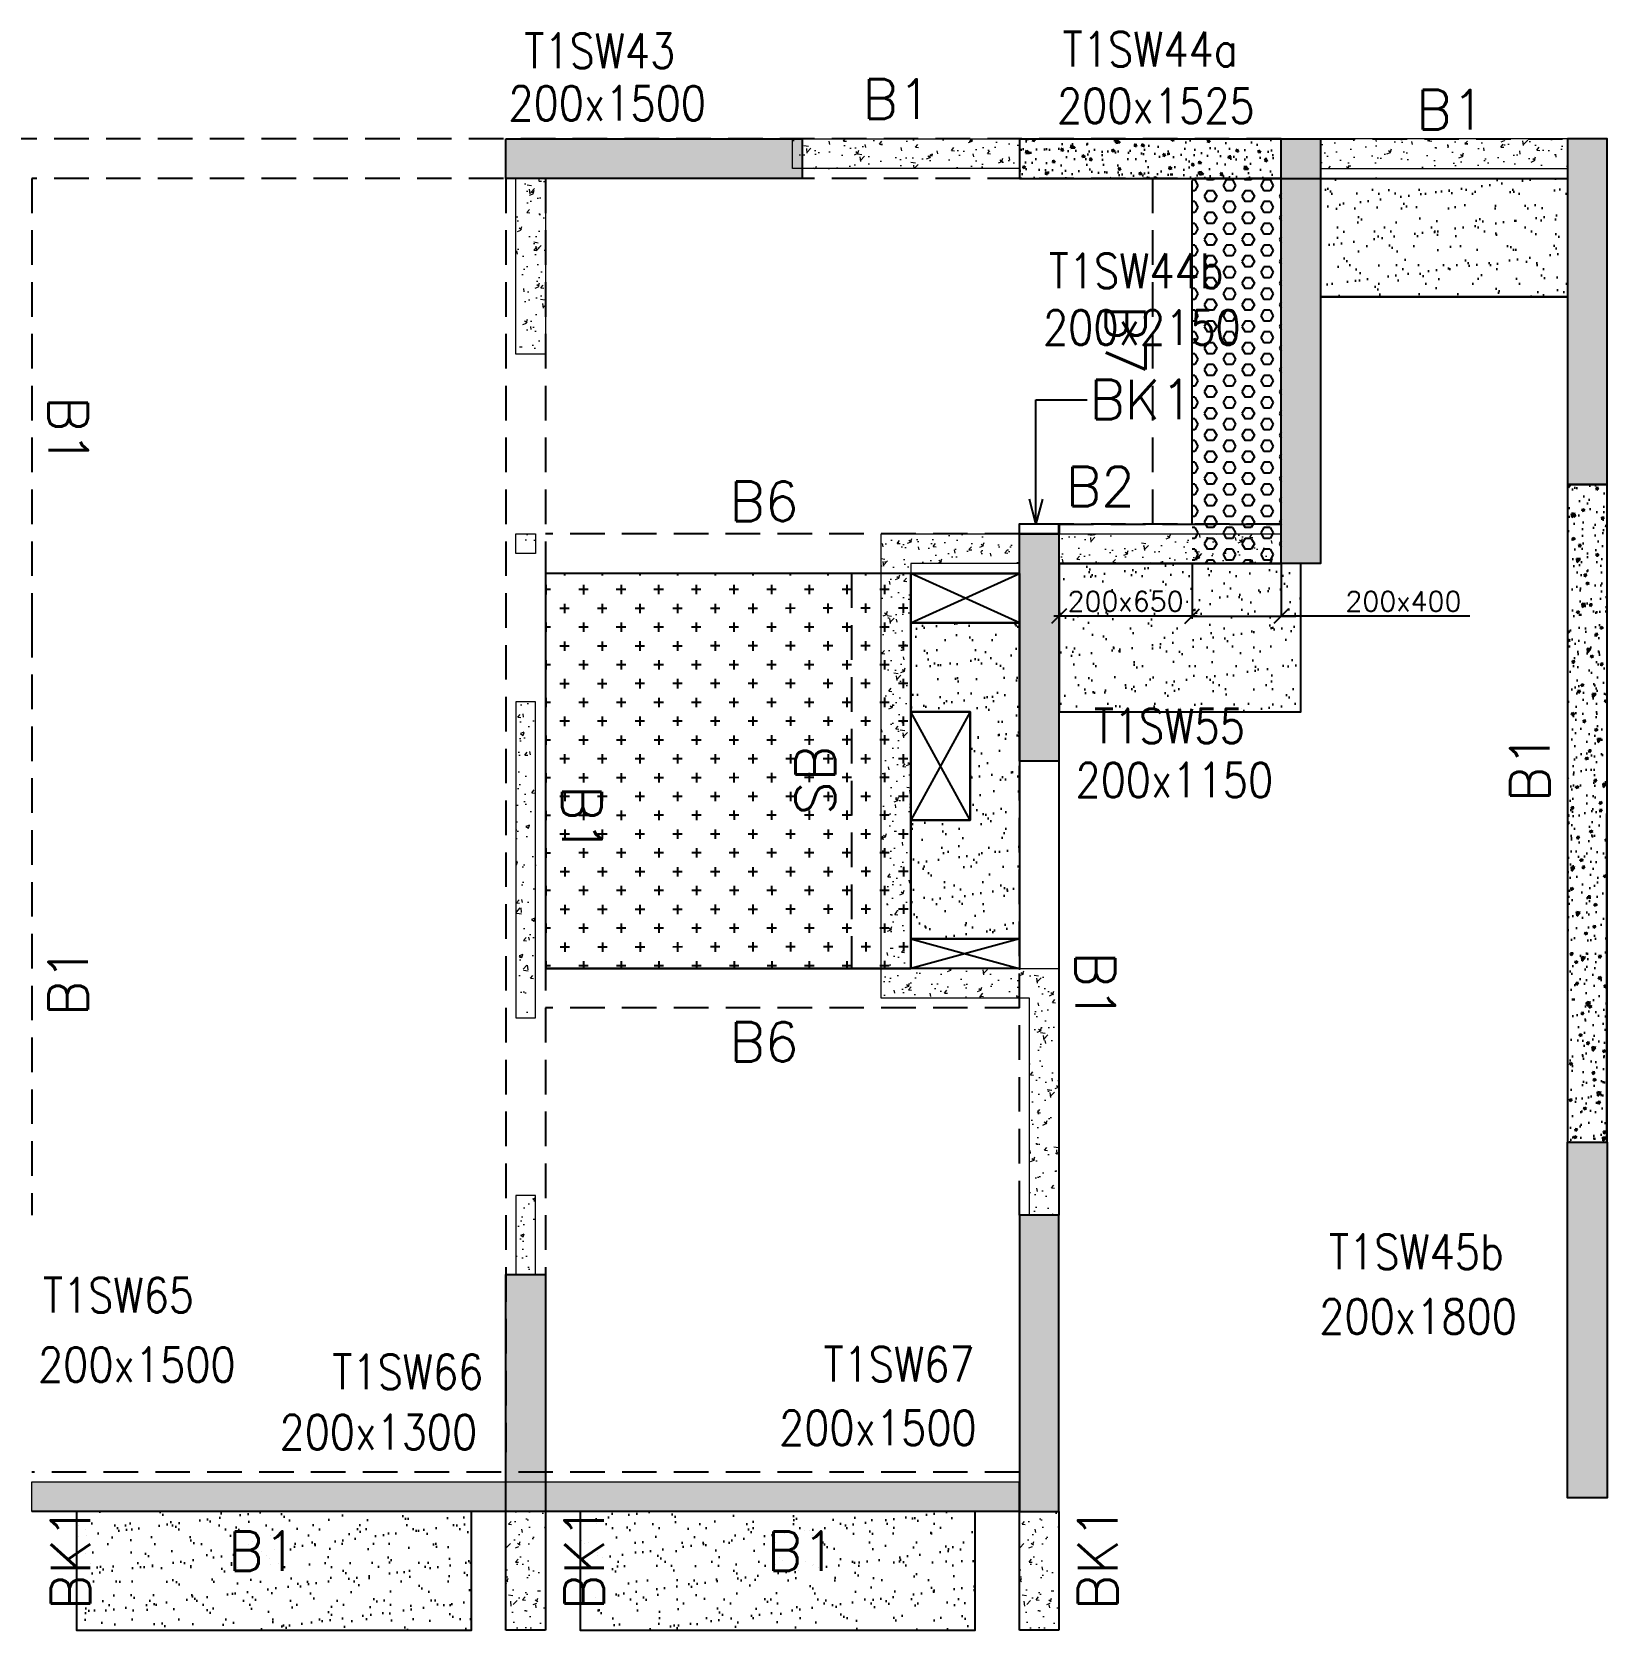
# Model space of a CAD drawing. Header units: millimetres. Extents: x 1078357 to 2594950, y -4969473 to -4636555.
# Drawn here: x 1474899 to 1482874, y -4670558 to -4662466 of the extents above; entities that cross this region are included whole.
import ezdxf

# ---------------------------------------------------------------- set-up
doc = ezdxf.new("R2010")
doc.units = ezdxf.units.MM
doc.header["$PDMODE"] = 35
for name, pattern in [('CONTINOUS', [0]), ('HIDDEN', [0.375, 0.25, -0.125]), ('New Retail block$0$CONTINOUS', [0])]:
    doc.linetypes.add(name, pattern=pattern)
doc.layers.get('0').update_dxf_attribs({"lineweight": 0})
doc.layers.get('Defpoints').update_dxf_attribs({"lineweight": 0})
for name, color, linetype, lineweight in [('A-_ANOTDIMA_D-', 6, 'Continuous', 13), ('COL. NO.', 30, 'Continuous', 25), ('COL. SIZE', 7, 'Continuous', 25), ('DIM', 9, 'Continuous', 25), ('HATCH', 8, 'Continuous', 30), ('RCC UPSTAND', 43, 'Continuous', 30), ('S-NON STR RCC WALL', 8, 'Continuous', 0)]:
    doc.layers.add(name, color=color, linetype=linetype, lineweight=lineweight)
for name, color, linetype in [('B-200x325', 201, 'HIDDEN'), ('B-200x375', 41, 'HIDDEN'), ('B-200x400', 44, 'HIDDEN'), ('B-200x650', 241, 'HIDDEN'), ('B-300xSLAB THK.', 151, 'Continuous'), ('BK1-200x650', 241, 'HIDDEN'), ('DC BEAM NO.', 7, 'Continuous'), ('DROP SLAB', 8, 'Continuous'), ('NON STR. RCC WALL', 6, 'Continuous'), ('S-COLUMN_SHEAR WALL', 1, 'Continuous'), ('S-PROJECTION', 54, 'New Retail block$0$CONTINOUS'), ('SLAB FOLD', 8, 'Continuous')]:
    doc.layers.add(name, color=color, linetype=linetype)
doc.styles.add('Roman', font='romans')
doc.styles.add('ROMANS', font='romans.shx', dxfattribs={"width": 0.85})
doc.dimstyles.new('HARESH', dxfattribs={"dimtxt": 150, "dimasz": 75, "dimexe": 0, "dimexo": 0, "dimgap": 25, "dimtad": 1, "dimdec": 0, "dimdsep": 46, "dimtxsty": 'Roman', "dimblk": 'OBLIQUE', "dimcen": 225, "dimdle": 25, "dimclrd": 2, "dimclre": 2, "dimclrt": 7, "dimadec": 8, "dimazin": 1, "dimtfac": 1, "dimtdec": 0, "dimtmove": 0, "dimatfit": 0, "dimfxl": 1, "dimlwd": -1, "dimlwe": -1, "dimarcsym": 0})
pattern_1 = [(50, (-4869896.11, 23389624.3), (182.184669, -15.9390855), [19.05, -209.55]), (355, (-4869896.11, 23389624.3), (-35.2434214, 191.0568452), [15.24, -167.6405842]), (100.4514447, (-4869880.93, 23389622.96), (146.9412471, 175.1177519), [16.1900088, -178.0902446]), (46.1842, (-4869896.11, 23389675.1), (271.0790409, -42.042328), [28.575, -314.325]), (96.6355576, (-4869873.52, 23389671.6), (237.404134, 247.4261246), [24.2850231, -267.1356082]), (351.1841512, (-4869896.1, 23389675.1), (237.404134, 247.4261246), [22.859967, -251.459732]), (21, (-4869870.71, 23389662.4), (151.6143913, -102.2651982), [19.05, -209.55]), (326, (-4869870.71, 23389662.4), (61.8020283, 184.1879661), [15.24, -167.64]), (71.451445, (-4869858.08, 23389653.87), (213.4164193, 81.9227689), [16.1900088, -178.0899376]), (37.5, (-4869896.11, 23389624.29), (3.08860325, 84.55503887), [0, -165.608, 0, -170.18, 0, -168.275]), (7.5, (-4869896.11, 23389624.29), (66.8196625, 100.18057482), [0, -97.028, 0, -161.798, 0, -64.135]), (327.5, (-4869952.754, 23389624.29), (135.59059517, -5.728744), [0, -63.5, 0, -198.12, 0, -262.89]), (317.5, (-4869978.15, 23389624.29), (148.1291814, 25.42649103), [0, -82.55, 0, -131.572, 0, -186.69])]

# ---------------------------------------------------------------- blocks, each defined once
blk = doc.blocks.new('_Oblique')
at = {"color": 0, "linetype": 'ByBlock', "lineweight": -2}
blk.add_line((-0.5, -0.5), (0.5, 0.5), dxfattribs=at)
blk = doc.blocks.new('*D1346')
at = {"layer": 'Defpoints', "color": 0, "ltscale": 700, "transparency": 16777216}
for p in [(1480774.2, -4665157.9, 0), (1481224.2, -4665157.9, 0), (1481224.2, -4665423.9)]:
    blk.add_point(p, dxfattribs=at)
at = {"layer": 'DIM', "color": 2, "ltscale": 700, "transparency": 16777216}
for p, q in [((1480774.2, -4665157.9), (1480774.2, -4665423.9)), ((1481224.2, -4665157.9), (1481224.2, -4665423.9)), ((1480774.2, -4665423.9), (1480699.2, -4665423.9)), ((1480774.2, -4665423.9), (1481224.2, -4665423.9)), ((1480774.2, -4665423.9), (1481224.2, -4665423.9)), ((1481224.2, -4665423.9), (1481299.2, -4665423.9)), ((1482180.4, -4665423.9), (1481224.2, -4665423.9))]:
    blk.add_line(p, q, dxfattribs=at)
at = {"layer": 'DIM', "color": 2, "ltscale": 700, "transparency": 16777216, "xscale": 75, "yscale": 75, "zscale": 75}
blk.add_blockref('_Oblique', (1480774.2, -4665423.9), dxfattribs=at)
at = {"layer": 'DIM', "color": 2, "ltscale": 700, "transparency": 16777216, "xscale": 75, "yscale": 75, "zscale": 75, "rotation": 180}
blk.add_blockref('_Oblique', (1481224.2, -4665423.9), dxfattribs=at)
at = {"layer": 'DIM', "color": 7, "ltscale": 700, "transparency": 16777216, "insert": (1481843.5, -4665348.9), "char_height": 150, "attachment_point": 5, "style": 'Roman'}
blk.add_mtext('{\\H0.666667x;200x400}', dxfattribs=at)
blk = doc.blocks.new('*D1347')
at = {"layer": 'Defpoints', "color": 0, "ltscale": 700, "transparency": 16777216}
for p in [(1480099.2, -4665157.9, 0), (1480774.2, -4665157.9), (1480099.2, -4665423.9)]:
    blk.add_point(p, dxfattribs=at)
at = {"layer": 'DIM', "color": 2, "ltscale": 700, "transparency": 16777216}
for p, q in [((1480099.2, -4665157.9), (1480099.2, -4665423.9)), ((1480774.2, -4665157.9), (1480774.2, -4665423.9)), ((1480799.2, -4665423.9), (1480074.2, -4665423.9))]:
    blk.add_line(p, q, dxfattribs=at)
at = {"layer": 'DIM', "color": 2, "ltscale": 700, "transparency": 16777216, "xscale": 75, "yscale": 75, "zscale": 75, "rotation": 180}
blk.add_blockref('_Oblique', (1480099.2, -4665423.9), dxfattribs=at)
at = {"layer": 'DIM', "color": 2, "ltscale": 700, "transparency": 16777216, "xscale": 75, "yscale": 75, "zscale": 75}
blk.add_blockref('_Oblique', (1480774.2, -4665423.9), dxfattribs=at)
at = {"layer": 'DIM', "color": 7, "ltscale": 700, "transparency": 16777216, "insert": (1480436.7, -4665348.9), "char_height": 150, "attachment_point": 5, "style": 'Roman'}
blk.add_mtext('{\\H0.666667x;200x650}', dxfattribs=at)
blk = doc.blocks.new('G$CD63B60BD')
at = {"layer": 'COL. NO.', "linetype": 'Continuous', "style": 'ROMANS', "width": 0.85}
for s, p in [('T1SW43', (7892.7, 7309.1, -320.4)), ('T1SW44a', (10618.9, 7316.7, 0)), ('T1SW44b', (10548.3, 6194.4, 0)), ('T1SW55', (10776.3, 3890, -320.4)), ('T1SW45b', (11967, 1227.9, 0)), ('T1SW65', (5455.6, 1007.6, -320.4)), ('T1SW67', (9407.6, 658.7, -320.4)), ('T1SW66', (6920.6, 619.5, -320.4))]:
    blk.add_text(s, height=175, dxfattribs=at).set_placement(p)
at = {"layer": 'COL. SIZE', "linetype": 'Continuous', "style": 'ROMANS', "width": 0.85}
for s, p in [('200x1500', (7812.3, 7043, -320.4)), ('200x1525', (10589.9, 7029.6, -2.7)), ('200x2150', (10519.3, 5907.3, -2.7)), ('200x1150', (10683.5, 3616.4, -320.4)), ('200x1800', (11917.9, 900.6, 0)), ('200x1500', (5430.6, 656.4, -320.4)), ('200x1300', (6653.5, 314.9, -320.4)), ('200x1500', (9182.7, 336.9, -320.4))]:
    blk.add_text(s, height=175, dxfattribs=at).set_placement(p)

msp = doc.modelspace()

# ---------------------------------------------------------------- hatches: boundary and pattern name
at = {"layer": 'DROP SLAB'}
h = msp.add_hatch(dxfattribs=at)
h.set_pattern_fill('CROSS', color=8, scale=15, angle=0.03079)
h.set_pattern_definition([(180.03079016, (-11669939.8, 51539821.24), (-95.19879988, -95.30117261), [47.625, -142.875]), (270.03079016, (-11669963.63, 51539845.04), (95.30117261, -95.19879988), [47.625, -142.875])])
h.paths.add_polyline_path([(1479349.4, -4665207.8), (1477499.3, -4665207.8), (1477499.3, -4667207.6), (1479349.4, -4667207.6)])
at = {"layer": 'HATCH'}
h = msp.add_hatch(dxfattribs=at)
h.set_pattern_fill('AR-SAND', color=8, scale=3, angle=179.97015)
h.set_pattern_definition([(37.4701541, (-2455608.65, 14019481.48), (-4.72361136, 146.8264517), [0, -115.824, 0, -129.54, 0, -123.825]), (7.4701541, (-2455608.65, 14019481.48), (134.9689868, 214.9772528), [0, -62.484, 0, -104.394, 0, -40.005]), (327.4701541, (-2455702.38, 14019481.53), (237.2979035, 0.3075449), [0, -38.1, 0, -137.16, 0, -179.07]), (317.4701541, (-2455702.38, 14019481.53), (229.1017424, 66.759465), [0, -19.05, 0, -89.916, 0, -102.87])])
h.paths.add_polyline_path([(1482674.6, -4663207.8), (1481424.6, -4663207.8), (1481424.6, -4663807.9), (1482674.6, -4663807.9)])
h = msp.add_hatch(dxfattribs=at)
h.set_pattern_fill('AR-SAND', color=8, scale=3, angle=179.97015)
h.set_pattern_definition([(37.4701541, (-2467958.58, 14017531.55), (-4.72361136, 146.8264517), [0, -115.824, 0, -129.54, 0, -123.825]), (7.4701541, (-2467958.58, 14017531.55), (134.9689868, 214.9772528), [0, -62.484, 0, -104.394, 0, -40.005]), (327.4701541, (-2468052.3, 14017531.6), (237.2979035, 0.3075449), [0, -38.1, 0, -137.16, 0, -179.07]), (317.4701541, (-2468052.3, 14017531.6), (229.1017424, 66.759465), [0, -19.05, 0, -89.916, 0, -102.87])])
h.paths.add_polyline_path([(1481324.4, -4665157.9), (1480099.7, -4665157.9), (1480099.7, -4665907.8), (1481324.4, -4665907.8)])
h = msp.add_hatch(dxfattribs=at)
h.set_pattern_fill('AR-SAND', color=8, scale=3, angle=359.97015)
h.set_pattern_definition([(37.47015413, (-3542483.83, 18701550.77), (-4.72361136, 146.8264517), [0, -115.824, 0, -129.54, 0, -123.825]), (7.4701541, (-3542483.83, 18701550.77), (134.9689868, 214.9772528), [0, -62.484, 0, -104.394, 0, -40.005]), (327.4701541, (-3542577.55, 18701550.82), (237.2979035, 0.3075449), [0, -38.1, 0, -137.16, 0, -179.07]), (317.4701541, (-3542577.55, 18701550.82), (229.1017424, 66.759465), [0, -19.05, 0, -89.916, 0, -102.87])])
h.paths.add_polyline_path([(1479899.3, -4667057.9), (1479349.3, -4667057.9), (1479349.3, -4666457.8), (1479649.3, -4666457.8), (1479649.3, -4665907.9), (1479349.3, -4665907.9), (1479349.3, -4665457.9), (1479899.3, -4665457.9)])
h = msp.add_hatch(dxfattribs=at)
h.set_pattern_fill('AR-SAND', color=8, scale=3, angle=179.97015)
h.set_pattern_definition([(37.47015413, (-3550808.38, 18701550.75), (-4.72361136, 146.8264517), [0, -115.824, 0, -129.54, 0, -123.825]), (7.4701541, (-3550808.38, 18701550.75), (134.9689868, 214.9772528), [0, -62.484, 0, -104.394, 0, -40.005]), (327.4701541, (-3550902.11, 18701550.8), (237.2979035, 0.3075449), [0, -38.1, 0, -137.16, 0, -179.07]), (317.4701541, (-3550902.1, 18701550.8), (229.1017424, 66.759465), [0, -19.05, 0, -89.916, 0, -102.87])])
h.paths.add_polyline_path([(1477124.6, -4669957.9), (1475124.6, -4669957.9), (1475124.6, -4670557.9), (1477124.6, -4670557.9)])
h = msp.add_hatch(dxfattribs=at)
h.set_pattern_fill('AR-SAND', color=8, scale=3, angle=179.97015)
h.set_pattern_definition([(37.47015413, (-3553358.38, 18701550.75), (-4.72361136, 146.8264517), [0, -115.824, 0, -129.54, 0, -123.825]), (7.4701541, (-3553358.38, 18701550.75), (134.9689868, 214.9772528), [0, -62.484, 0, -104.394, 0, -40.005]), (327.4701541, (-3553452.11, 18701550.8), (237.2979035, 0.3075449), [0, -38.1, 0, -137.16, 0, -179.07]), (317.4701541, (-3553452.1, 18701550.8), (229.1017424, 66.759465), [0, -19.05, 0, -89.916, 0, -102.87])])
h.paths.add_polyline_path([(1479674.6, -4669957.9), (1477674.6, -4669957.9), (1477674.6, -4670557.9), (1479674.6, -4670557.9)])
at = {"layer": 'RCC UPSTAND'}
h = msp.add_hatch(dxfattribs=at)
h.set_pattern_fill('AR-CONC', color=8, scale=20, angle=270)
h.set_pattern_definition([(320, (4691820.24, -2126365.23), (-12.550427, -143.4520365), [15, -165]), (265, (4691820.24, -2126365.23), (150.438427, 27.7502667), [12, -132]), (10.4514445, (4691819.2, -2126377.19), (137.887998, -115.7017693), [12.7480384, -140.2284224]), (316.1842, (4691860.24, -2126365.23), (-33.103856, -213.448266), [22.5, -247.5]), (6.6356355, (4691857.48, -2126383.02), (194.82372, -186.932389), [19.122068, -210.342752]), (261.184164, (4691860.24, -2126365.23), (194.82372, -186.932389), [18, -198]), (291, (4691850.24, -2126385.23), (-80.523778, -119.3814104), [15, -165]), (236, (4691850.24, -2126385.23), (145.030009, -48.6630664), [12, -132]), (341.4514447, (4691843.53, -2126395.18), (64.5062306, -168.0444753), [12.748038, -140.2284224]), (307.5, (4691820.24, -2126365.23), (66.57877077, -2.43197106), [0, -130.4, 0, -134, 0, -132.5]), (277.5, (4691820.24, -2126365.23), (78.8823424, -52.6139075), [0, -76.4, 0, -127.4, 0, -50.5]), (237.5, (4691820.24, -2126320.63), (-4.51097435, -106.7644872), [0, -50, 0, -156, 0, -207]), (227.5, (4691820.24, -2126300.63), (20.0209965, -116.6372339), [0, -65, 0, -103.6, 0, -147])])
h.paths.add_polyline_path([(1481224.4, -4663008.4), (1479899.4, -4663008.2), (1479899.4, -4663207.6), (1481224.4, -4663207.9)])
h = msp.add_hatch(dxfattribs=at)
h.set_pattern_fill('AR-CONC', color=8, scale=20, angle=180)
h.set_pattern_definition([(230, (4019517.57, -7877703.74), (-143.4520365, 12.550427), [15, -165]), (175, (4019517.57, -7877703.74), (27.7502667, -150.438427), [12, -132]), (280.4514445, (4019505.61, -7877702.69), (-115.7017693, -137.887998), [12.7480384, -140.2284224]), (226.1842, (4019517.57, -7877743.74), (-213.448266, 33.103856), [22.5, -247.5]), (276.6356355, (4019499.78, -7877740.98), (-186.932389, -194.82372), [19.122068, -210.342752]), (171.184164, (4019517.57, -7877743.74), (-186.932389, -194.82372), [18, -198]), (201, (4019497.57, -7877733.74), (-119.3814104, 80.523778), [15, -165]), (146, (4019497.57, -7877733.74), (-48.6630664, -145.030009), [12, -132]), (251.4514447, (4019487.62, -7877727.03), (-168.0444753, -64.5062306), [12.748038, -140.2284224]), (217.5, (4019517.57, -7877703.736), (-2.43197106, -66.57877077), [0, -130.4, 0, -134, 0, -132.5]), (187.5, (4019517.57, -7877703.736), (-52.6139075, -78.8823424), [0, -76.4, 0, -127.4, 0, -50.5]), (147.5, (4019562.17, -7877703.736), (-106.7644872, 4.51097435), [0, -50, 0, -156, 0, -207]), (137.5, (4019582.17, -7877703.74), (-116.6372339, -20.0209965), [0, -65, 0, -103.6, 0, -147])])
h.paths.add_polyline_path([(1482874.4, -4668087.9), (1482874.4, -4664757.9), (1482674.9, -4664757.9), (1482674.9, -4668087.9)])
at = {"layer": 'S-COLUMN_SHEAR WALL', "lineweight": 25}
h = msp.add_hatch(color=1, dxfattribs=at)
h.dxf.hatch_style = 1
h.paths.add_polyline_path([(1477299.4, -4663007.9), (1478799.4, -4663007.9), (1478799.4, -4663207.9), (1477299.4, -4663207.9)])
h = msp.add_hatch(color=1, dxfattribs=at)
h.dxf.hatch_style = 1
h.paths.add_polyline_path([(1481224.4, -4663007.9), (1481424.4, -4663007.9), (1481424.4, -4665157.9), (1481224.4, -4665157.9)])
h = msp.add_hatch(color=1, dxfattribs=at)
h.dxf.hatch_style = 1
h.paths.add_polyline_path([(1482874.4, -4664757.9), (1482874.4, -4663007.9), (1482674.4, -4663007.9), (1482674.4, -4664757.9), (1482874.4, -4664757.9)], is_closed=False)
at = {"layer": 'S-COLUMN_SHEAR WALL', "lineweight": 25, "extrusion": (-1.00316e-06, -1.91639e-11, 1)}
h = msp.add_hatch(color=1, dxfattribs=at)
h.dxf.hatch_style = 1
h.paths.add_polyline_path([(1479899.4, -4665007.9), (1480099.4, -4665007.9), (1480099.4, -4666157.9), (1479899.4, -4666157.9)])
at = {"layer": 'S-COLUMN_SHEAR WALL', "lineweight": 25}
h = msp.add_hatch(color=1, dxfattribs=at)
h.dxf.hatch_style = 1
h.paths.add_polyline_path([(1482874.4, -4669887.9), (1482874.4, -4668087.9), (1482674.4, -4668087.9), (1482674.4, -4669887.9)])
at = {"layer": 'S-COLUMN_SHEAR WALL', "lineweight": 25, "extrusion": (-1.00316e-06, -1.91639e-11, 1)}
h = msp.add_hatch(color=1, dxfattribs=at)
h.dxf.hatch_style = 1
h.paths.add_polyline_path([(1479899.4, -4669957.9), (1480099.4, -4669957.9), (1480099.4, -4668457.9), (1479899.4, -4668457.9)])
at = {"layer": 'S-COLUMN_SHEAR WALL', "lineweight": 25}
h = msp.add_hatch(color=1, dxfattribs=at)
h.dxf.hatch_style = 1
h.paths.add_polyline_path([(1477499.4, -4668757.9), (1477499.4, -4669957.9), (1477299.4, -4669957.9), (1477299.4, -4668757.9)])
at = {"layer": 'S-NON STR RCC WALL'}
h = msp.add_hatch(dxfattribs=at)
h.set_pattern_fill('AR-CONC', color=256, angle=180)
h.set_pattern_definition([(50, (-4876960.86, 23389624.29), (182.184669, -15.9390855), [19.05, -209.55]), (355, (-4876960.86, 23389624.29), (-35.2434214, 191.0568452), [15.24, -167.6405842]), (100.4514447, (-4876945.68, 23389622.96), (146.9412471, 175.1177519), [16.1900088, -178.0902446]), (46.1842, (-4876960.86, 23389675.09), (271.0790409, -42.042328), [28.575, -314.325]), (96.6355576, (-4876938.27, 23389671.58), (237.404134, 247.4261246), [24.2850231, -267.1356082]), (351.1841512, (-4876960.86, 23389675.09), (237.404134, 247.4261246), [22.859967, -251.459732]), (21, (-4876935.46, 23389662.39), (151.6143913, -102.2651982), [19.05, -209.55]), (326, (-4876935.46, 23389662.39), (61.8020283, 184.1879661), [15.24, -167.64]), (71.451445, (-4876922.82, 23389653.86), (213.4164193, 81.9227689), [16.1900088, -178.0899376]), (37.5, (-4876960.86, 23389624.286), (3.08860325, 84.55503887), [0, -165.608, 0, -170.18, 0, -168.275]), (7.5, (-4876960.86, 23389624.29), (66.8196625, 100.18057482), [0, -97.028, 0, -161.798, 0, -64.135]), (327.5, (-4877017.5, 23389624.286), (135.59059517, -5.728744), [0, -63.5, 0, -198.12, 0, -262.89]), (317.5, (-4877042.9, 23389624.29), (148.1291814, 25.42649103), [0, -82.55, 0, -131.572, 0, -186.69])])
h.paths.add_polyline_path([(1478749.6, -4663007.9), (1479899.6, -4663007.9), (1479899.6, -4663157.9), (1478749.6, -4663157.9)])
h = msp.add_hatch(dxfattribs=at)
h.set_pattern_fill('AR-CONC', color=256)
h.set_pattern_definition([(50, (-5967120.83, 28073693.48), (182.184669, -15.93908554), [19.05, -209.55]), (355, (-5967120.83, 28073693.48), (-35.2434214, 191.0568452), [15.24, -167.6405842]), (100.4514447, (-5967105.65, 28073692.15), (146.9412471, 175.1177519), [16.1900088, -178.0902446]), (46.1842, (-5967120.83, 28073744.28), (271.0790409, -42.042328), [28.575, -314.325]), (96.6355576, (-5967098.24, 28073740.78), (237.404134, 247.4261246), [24.2850231, -267.1356082]), (351.1841512, (-5967120.83, 28073744.28), (237.404134, 247.4261246), [22.859967, -251.459732]), (21, (-5967095.43, 28073731.58), (151.6143913, -102.2651982), [19.05, -209.55]), (326, (-5967095.43, 28073731.58), (61.8020283, 184.1879661), [15.24, -167.64]), (71.451445, (-5967082.8, 28073723.06), (213.4164193, 81.9227689), [16.1900088, -178.0899376]), (37.5, (-5967120.83, 28073693.48), (3.08860325, 84.55503887), [0, -165.608, 0, -170.18, 0, -168.275]), (7.5, (-5967120.83, 28073693.48), (66.8196625, 100.18057482), [0, -97.028, 0, -161.798, 0, -64.135]), (327.5, (-5967177.47, 28073693.48), (135.59059517, -5.72874399), [0, -63.5, 0, -198.12, 0, -262.89]), (317.5, (-5967202.87, 28073693.48), (148.1291814, 25.42649103), [0, -82.55, 0, -131.572, 0, -186.69])])
h.paths.add_polyline_path([(1482674.6, -4663007.8), (1481424.5, -4663007.8), (1481424.5, -4663157.8), (1482674.6, -4663157.8)])
h = msp.add_hatch(dxfattribs=at)
h.set_pattern_fill('AR-CONC', color=256, angle=180)
h.set_pattern_definition([(50, (-5974185.57, 28070353.45), (182.184669, -15.93908554), [19.05, -209.55]), (355, (-5974185.57, 28070353.45), (-35.2434214, 191.0568452), [15.24, -167.6405842]), (100.4514447, (-5974170.4, 28070352.12), (146.9412471, 175.1177519), [16.1900088, -178.0902446]), (46.1842, (-5974185.57, 28070404.25), (271.0790409, -42.042328), [28.575, -314.325]), (96.6355576, (-5974162.98, 28070400.75), (237.404134, 247.4261246), [24.2850231, -267.1356082]), (351.1841512, (-5974185.57, 28070404.25), (237.404134, 247.4261246), [22.859967, -251.459732]), (21, (-5974160.17, 28070391.55), (151.6143913, -102.2651982), [19.05, -209.55]), (326, (-5974160.17, 28070391.55), (61.8020283, 184.1879661), [15.24, -167.64]), (71.451445, (-5974147.54, 28070383.03), (213.4164193, 81.9227689), [16.1900088, -178.0899376]), (37.5, (-5974185.573, 28070353.45), (3.08860325, 84.55503887), [0, -165.608, 0, -170.18, 0, -168.275]), (7.5, (-5974185.57, 28070353.45), (66.8196625, 100.18057482), [0, -97.028, 0, -161.798, 0, -64.135]), (327.5, (-5974242.215, 28070353.45), (135.59059517, -5.72874399), [0, -63.5, 0, -198.12, 0, -262.89]), (317.5, (-5974267.62, 28070353.45), (148.1291814, 25.42649103), [0, -82.55, 0, -131.572, 0, -186.69])])
h.paths.add_polyline_path([(1477349.6, -4663207.9), (1477499.6, -4663207.9), (1477499.6, -4664097.8), (1477349.6, -4664097.8)])
h = msp.add_hatch(dxfattribs=at)
h.set_pattern_fill('AR-CONC', color=256, angle=180)
h.set_pattern_definition([(50, (2574624.11, -9300039.54), (182.184669, -15.9390855), [19.05, -209.55]), (355, (2574624.1, -9300039.54), (-35.2434214, 191.056845), [15.24, -167.640584]), (100.4514447, (2574639.29, -9300040.87), (146.941247, 175.117752), [16.190009, -178.0902446]), (46.1842, (2574624.1, -9299988.74), (271.079041, -42.042328), [28.575, -314.325]), (96.6355576, (2574646.7, -9299992.24), (237.404134, 247.426125), [24.285023, -267.135608]), (351.184151, (2574624.1, -9299988.74), (237.404134, 247.426125), [22.859967, -251.459732]), (21, (2574649.51, -9300001.44), (151.6143913, -102.265198), [19.05, -209.55]), (326, (2574649.5, -9300001.44), (61.802028, 184.187966), [15.24, -167.64]), (71.451445, (2574662.14, -9300009.96), (213.416419, 81.922769), [16.190009, -178.0899376]), (37.5, (2574624.11, -9300039.54), (3.08860325, 84.5550389), [0, -165.608, 0, -170.18, 0, -168.275]), (7.5, (2574624.11, -9300039.54), (66.8196625, 100.1805748), [0, -97.028, 0, -161.798, 0, -64.135]), (327.5, (2574567.466, -9300039.54), (135.5905952, -5.728744), [0, -63.5, 0, -198.12, 0, -262.89]), (317.5, (2574542.07, -9300039.54), (148.1291814, 25.426491), [0, -82.55, 0, -131.572, 0, -186.69])])
h.paths.add_polyline_path([(1477349.6, -4665007.7), (1477449.6, -4665007.7), (1477449.6, -4665107.7), (1477349.6, -4665107.7)])
h = msp.add_hatch(dxfattribs=at)
h.set_pattern_fill('AR-CONC', color=256)
h.set_pattern_definition(pattern_1)
h.paths.add_polyline_path([(1479199.6, -4667357.7), (1479199.6, -4665007.7), (1479899.6, -4665007.7), (1479899.6, -4665157.7), (1479349.6, -4665157.7), (1479349.6, -4667207.7), (1480099.6, -4667207.7), (1480099.6, -4668457.8), (1479949.6, -4668457.8), (1479949.6, -4667357.7)])
h = msp.add_hatch(dxfattribs=at)
h.set_pattern_fill('AR-CONC', color=256)
h.set_pattern_definition(pattern_1)
h.paths.add_polyline_path([(1481224.6, -4665157.7), (1480099.6, -4665157.7), (1480099.6, -4665007.7), (1481224.6, -4665007.7)])
h = msp.add_hatch(dxfattribs=at)
h.set_pattern_fill('AR-CONC', color=256, angle=180)
h.set_pattern_definition([(50, (2574637.32, -9298674.87), (182.184669, -15.9390855), [19.05, -209.55]), (355, (2574637.32, -9298674.87), (-35.2434214, 191.056845), [15.24, -167.640584]), (100.4514447, (2574652.5, -9298676.2), (146.941247, 175.117752), [16.190009, -178.0902446]), (46.1842, (2574637.32, -9298624.07), (271.079041, -42.042328), [28.575, -314.325]), (96.6355576, (2574659.9, -9298627.58), (237.404134, 247.426125), [24.285023, -267.135608]), (351.184151, (2574637.32, -9298624.07), (237.404134, 247.426125), [22.859967, -251.459732]), (21, (2574662.72, -9298636.77), (151.6143913, -102.265198), [19.05, -209.55]), (326, (2574662.72, -9298636.77), (61.802028, 184.187966), [15.24, -167.64]), (71.451445, (2574675.36, -9298645.3), (213.416419, 81.922769), [16.190009, -178.0899376]), (37.5, (2574637.32, -9298674.875), (3.08860325, 84.5550389), [0, -165.608, 0, -170.18, 0, -168.275]), (7.5, (2574637.32, -9298674.875), (66.8196625, 100.1805748), [0, -97.028, 0, -161.798, 0, -64.135]), (327.5, (2574580.68, -9298674.875), (135.5905952, -5.728744), [0, -63.5, 0, -198.12, 0, -262.89]), (317.5, (2574555.28, -9298674.87), (148.1291814, 25.426491), [0, -82.55, 0, -131.572, 0, -186.69])])
h.paths.add_polyline_path([(1477349.6, -4667457.7), (1477449.6, -4667457.7), (1477449.6, -4665857.7), (1477349.6, -4665857.7)])
h = msp.add_hatch(dxfattribs=at)
h.set_pattern_fill('AR-CONC', color=256, angle=180)
h.set_pattern_definition([(50, (1477412.6, -4614655.69), (182.18467, -15.9391), [19.05, -209.55]), (355, (1477412.6, -4614655.69), (-35.2434, 191.05685), [15.24, -167.6406]), (100.45144, (1477427.79, -4614657.02), (146.94125, 175.11775), [16.19, -178.09024]), (46.1842, (1477412.6, -4614604.89), (271.079, -42.0423), [28.575, -314.325]), (96.63556, (1477435.2, -4614608.4), (237.4041, 247.4261), [24.285, -267.1356]), (351.18415, (1477412.6, -4614604.9), (237.4041, 247.4261), [22.86, -251.4597]), (21, (1477438, -4614617.59), (151.6144, -102.2652), [19.05, -209.55]), (326, (1477438, -4614617.59), (61.802, 184.18797), [15.24, -167.64]), (71.45144, (1477450.64, -4614626.11), (213.4164, 81.92277), [16.19, -178.08994]), (37.5, (1477412.606, -4614655.69), (3.0886, 84.55504), [0, -165.608, 0, -170.18, 0, -168.275]), (7.5, (1477412.61, -4614655.69), (66.81966, 100.18057), [0, -97.028, 0, -161.798, 0, -64.135]), (327.5, (1477355.964, -4614655.69), (135.590595, -5.72874), [0, -63.5, 0, -198.12, 0, -262.89]), (317.5, (1477330.56, -4614655.69), (148.12918, 25.4265), [0, -82.55, 0, -131.572, 0, -186.69])])
h.paths.add_polyline_path([(1477349.6, -4668758.1), (1477449.6, -4668758.1), (1477449.6, -4668357.7), (1477349.6, -4668357.7)])
h = msp.add_hatch(dxfattribs=at)
h.set_pattern_fill('AR-CONC', color=256)
h.set_pattern_definition([(50, (-5967120.83, 28073643.48), (182.184669, -15.93908554), [19.05, -209.55]), (355, (-5967120.83, 28073643.48), (-35.2434214, 191.0568452), [15.24, -167.6405842]), (100.4514447, (-5967105.65, 28073642.15), (146.9412471, 175.1177519), [16.1900088, -178.0902446]), (46.1842, (-5967120.83, 28073694.28), (271.0790409, -42.042328), [28.575, -314.325]), (96.6355576, (-5967098.24, 28073690.78), (237.404134, 247.4261246), [24.2850231, -267.1356082]), (351.1841512, (-5967120.83, 28073694.28), (237.404134, 247.4261246), [22.859967, -251.459732]), (21, (-5967095.43, 28073681.58), (151.6143913, -102.2651982), [19.05, -209.55]), (326, (-5967095.43, 28073681.58), (61.8020283, 184.1879661), [15.24, -167.64]), (71.451445, (-5967082.8, 28073673.06), (213.4164193, 81.9227689), [16.1900088, -178.0899376]), (37.5, (-5967120.83, 28073643.48), (3.08860325, 84.55503887), [0, -165.608, 0, -170.18, 0, -168.275]), (7.5, (-5967120.83, 28073643.48), (66.8196625, 100.18057482), [0, -97.028, 0, -161.798, 0, -64.135]), (327.5, (-5967177.47, 28073643.48), (135.59059517, -5.72874399), [0, -63.5, 0, -198.12, 0, -262.89]), (317.5, (-5967202.87, 28073643.48), (148.1291814, 25.42649103), [0, -82.55, 0, -131.572, 0, -186.69])])
h.paths.add_polyline_path([(1479896.6, -4669957.7), (1474899.6, -4669957.7), (1474899.6, -4669807.7), (1479896.6, -4669807.7)])
h = msp.add_hatch(dxfattribs=at)
h.set_pattern_fill('AR-CONC', color=256, angle=180)
h.set_pattern_definition([(50, (-8152872.91, 37569149.47), (182.184669, -15.93908554), [19.05, -209.55]), (355, (-8152872.91, 37569149.47), (-35.2434214, 191.0568452), [15.24, -167.6405842]), (100.4514447, (-8152857.73, 37569148.14), (146.9412471, 175.1177519), [16.1900088, -178.0902446]), (46.1842, (-8152872.91, 37569200.27), (271.0790409, -42.0423279), [28.575, -314.325]), (96.6355576, (-8152850.32, 37569196.77), (237.404134, 247.4261246), [24.2850231, -267.1356082]), (351.1841512, (-8152872.9, 37569200.27), (237.404134, 247.4261246), [22.859967, -251.459732]), (21, (-8152847.51, 37569187.57), (151.61439127, -102.2651982), [19.05, -209.55]), (326, (-8152847.51, 37569187.57), (61.80202835, 184.1879661), [15.24, -167.64]), (71.451445, (-8152834.88, 37569179.05), (213.4164193, 81.9227689), [16.1900088, -178.0899376]), (37.5, (-8152872.91, 37569149.47), (3.08860325, 84.55503887), [0, -165.608, 0, -170.18, 0, -168.275]), (7.5, (-8152872.91, 37569149.47), (66.81966251, 100.18057482), [0, -97.028, 0, -161.798, 0, -64.135]), (327.5, (-8152929.55, 37569149.47), (135.59059517, -5.72874399), [0, -63.5, 0, -198.12, 0, -262.89]), (317.5, (-8152954.95, 37569149.47), (148.1291814, 25.42649103), [0, -82.55, 0, -131.572, 0, -186.69])])
h.paths.add_polyline_path([(1477499.3, -4669957.8), (1477299.3, -4669957.8), (1477299.3, -4670557.8), (1477499.3, -4670557.8), (1477499.3, -4670557.8), (1477499.3, -4669957.9)], is_closed=False)
h = msp.add_hatch(dxfattribs=at)
h.set_pattern_fill('AR-CONC', color=256, angle=180)
h.set_pattern_definition([(50, (-8150272.91, 37569149.47), (182.184669, -15.93908554), [19.05, -209.55]), (355, (-8150272.91, 37569149.47), (-35.2434214, 191.0568452), [15.24, -167.6405842]), (100.4514447, (-8150257.73, 37569148.14), (146.9412471, 175.1177519), [16.1900088, -178.0902446]), (46.1842, (-8150272.91, 37569200.27), (271.0790409, -42.0423279), [28.575, -314.325]), (96.6355576, (-8150250.32, 37569196.77), (237.404134, 247.4261246), [24.2850231, -267.1356082]), (351.1841512, (-8150272.9, 37569200.27), (237.404134, 247.4261246), [22.859967, -251.459732]), (21, (-8150247.51, 37569187.57), (151.61439127, -102.2651982), [19.05, -209.55]), (326, (-8150247.51, 37569187.57), (61.80202835, 184.1879661), [15.24, -167.64]), (71.451445, (-8150234.88, 37569179.05), (213.4164193, 81.9227689), [16.1900088, -178.0899376]), (37.5, (-8150272.91, 37569149.47), (3.08860325, 84.55503887), [0, -165.608, 0, -170.18, 0, -168.275]), (7.5, (-8150272.91, 37569149.47), (66.81966251, 100.18057482), [0, -97.028, 0, -161.798, 0, -64.135]), (327.5, (-8150329.55, 37569149.47), (135.59059517, -5.72874399), [0, -63.5, 0, -198.12, 0, -262.89]), (317.5, (-8150354.95, 37569149.47), (148.1291814, 25.42649103), [0, -82.55, 0, -131.572, 0, -186.69])])
h.paths.add_polyline_path([(1480099.3, -4669957.8), (1479899.3, -4669957.8), (1479899.3, -4670557.8), (1480099.3, -4670557.8), (1480099.3, -4670557.8), (1480099.3, -4669957.9)], is_closed=False)
at = {"layer": 'SLAB FOLD', "ltscale": 1000}
h = msp.add_hatch(dxfattribs=at)
h.set_pattern_fill('HEX', color=8, scale=10, angle=180)
h.set_pattern_definition([(180, (-722249.9, 4895985.524), (-7e-15, -54.99261315), [31.75, -63.5]), (300, (-722249.9, 4895985.524), (47.625, 27.49630658), [31.75, -63.5]), (240, (-722281.65, 4895985.524), (47.625, -27.49630658), [31.75, -63.5])])
h.paths.add_polyline_path([(1481224.2, -4665157.9), (1480774.2, -4665157.9), (1480774.5, -4663207.9), (1481224.5, -4663207.9)])

# ---------------------------------------------------------------- linework, layer by layer
at = {"layer": 'B-200x325', "ltscale": 700}
for p, q in [((1479899.2, -4665007.8, 0), (1477499.4, -4665007.8, 0)), ((1479899.4, -4667407.6, 0), (1477499.4, -4667407.6, 0))]:
    msp.add_line(p, q, dxfattribs=at)
at = {"layer": 'B-200x325', "linetype": 'Continuous', "ltscale": 700}
for p, q in [((1479899.2, -4665207.8, 0), (1477499.4, -4665207.8, 0)), ((1479349.4, -4667207.6, 0), (1479349.4, -4665207.8, 0)), ((1479899.4, -4667207.6, 0), (1477499.4, -4667207.6, 0))]:
    msp.add_line(p, q, dxfattribs=at)
at = {"layer": 'B-200x375', "ltscale": 700}
msp.add_line((1480574.2, -4664957.9, 0), (1480574.2, -4663207.9), dxfattribs=at)
at = {"layer": 'B-200x375', "linetype": 'Continuous', "ltscale": 700}
msp.add_line((1480774.2, -4664957.9, 0), (1480774.2, -4663218.5, 0), dxfattribs=at)
at = {"layer": 'B-200x400', "linetype": 'HIDDEN', "ltscale": 500}
msp.add_line((1480774.2, -4664957.9, 0), (1481224.2, -4664957.9, 0), dxfattribs=at)
at = {"layer": 'B-200x400', "linetype": 'ByBlock', "ltscale": 500}
msp.add_line((1480774.2, -4665157.9, 0), (1481224.2, -4665157.9, 0), dxfattribs=at)
at = {"layer": 'B-200x650', "linetype": 'HIDDEN', "ltscale": 700}
for p, q in [((1481224.4, -4663007.9, 0), (1472349.6, -4663007.9, 0)), ((1481424.5, -4663007.8, 0), (1482674.5, -4663007.8, 0)), ((1481224.4, -4663207.9, 0), (1474899.6, -4663207.9, 0)), ((1474899.6, -4663207.9, 0), (1474899.6, -4665457.8, 0)), ((1477299.6, -4663207.9, 0), (1477299.6, -4669657.8, 0)), ((1477499.6, -4663207.9, 0), (1477499.6, -4669657.8, 0)), ((1480099.3, -4664957.9, 0), (1480774.2, -4664957.9, 0)), ((1481224.6, -4664957.9, 0), (1480099.6, -4664957.9, 0)), ((1474899.6, -4665457.8, 0), (1474899.6, -4668457.8, 0)), ((1479899.6, -4668457.8, 0), (1479899.6, -4666157.8, 0)), ((1479899.6, -4669757.8, 0), (1474899.6, -4669757.8, 0))]:
    msp.add_line(p, q, dxfattribs=at)
at = {"layer": 'B-200x650', "linetype": 'CONTINOUS', "ltscale": 700}
for p, q in [((1481424.5, -4663207.8, 0), (1482674.5, -4663207.8, 0)), ((1480099.3, -4665157.9, 0), (1480774.2, -4665157.9, 0)), ((1480099.6, -4668457.8, 0), (1480099.6, -4666157.8, 0)), ((1479899.6, -4669957.8, 0), (1474899.6, -4669957.8, 0)), ((1477299.4, -4670557.9, 0), (1477299.4, -4669957.9, 0)), ((1477499.4, -4669957.9, 0), (1477499.4, -4670557.9, 0)), ((1479899.4, -4670557.9, 0), (1479899.4, -4669957.9, 0)), ((1480099.4, -4669957.9, 0), (1480099.4, -4670557.9, 0)), ((1477499.4, -4670557.9, 0), (1477299.4, -4670557.9, 0)), ((1480099.4, -4670557.9, 0), (1479899.4, -4670557.9, 0))]:
    msp.add_line(p, q, dxfattribs=at)
at = {"layer": 'B-200x650', "linetype": 'Continuous', "ltscale": 700}
for p, q in [((1480099.3, -4665007.7, 0), (1480099.3, -4664957.7, 0)), ((1481424.6, -4665157.9, 0), (1480099.6, -4665157.9, 0))]:
    msp.add_line(p, q, dxfattribs=at)
at = {"layer": 'B-200x650', "linetype": 'Continuous', "ltscale": 700, "elevation": 0}
msp.add_lwpolyline([(1482874.4, -4664757.9), (1482674.4, -4664757.9), (1482674.4, -4668087.9), (1482874.4, -4668087.9)], close=True, dxfattribs=at)
at = {"layer": 'B-300xSLAB THK.', "linetype": 'HIDDEN', "ltscale": 700}
msp.add_line((1479049.3, -4665207.8, 0), (1479049.3, -4667207.6, 0), dxfattribs=at)
at = {"layer": 'B-300xSLAB THK.', "linetype": 'ByBlock', "ltscale": 700}
msp.add_line((1479349.3, -4665207.8, 0), (1479349.3, -4667207.6, 0), dxfattribs=at)
at = {"layer": 'BK1-200x650', "linetype": 'Continuous', "ltscale": 700, "elevation": 0}
msp.add_lwpolyline([(1480099.6, -4665007.7), (1479899.6, -4665007.7), (1479899.6, -4664957.5), (1480099.6, -4664957.5)], close=True, dxfattribs=at)
at = {"layer": 'DROP SLAB', "color": 3, "linetype": 'CONTINOUS', "ltscale": 500}
for p, q in [((1479899.3, -4665457.9, 0), (1479349.3, -4665207.8, 0)), ((1479349.3, -4665457.9, 0), (1479899.1, -4665207.8, 0)), ((1479649.3, -4666457.9, 0), (1479349.3, -4665907.9, 0)), ((1479649.3, -4665907.9, 0), (1479349.3, -4666457.8, 0)), ((1479899.3, -4667057.9, 0), (1479349.3, -4667207.6, 0)), ((1479349.3, -4667057.9, 0), (1479898.5, -4667207.6, 0))]:
    msp.add_line(p, q, dxfattribs=at)
at = {"layer": 'DROP SLAB', "color": 3, "linetype": 'CONTINOUS', "ltscale": 500, "elevation": 0}
for points in [[(1479349.4, -4665207.8), (1477499.3, -4665207.8), (1477499.3, -4667207.6), (1479349.4, -4667207.6)], [(1479899.1, -4665457.9), (1479349.3, -4665457.9), (1479349.3, -4665207.9), (1479899.1, -4665207.9)], [(1479649.3, -4666457.9), (1479349.3, -4666457.9), (1479349.3, -4665907.9), (1479649.3, -4665907.9)], [(1479899.3, -4667207.6), (1479349.3, -4667207.6), (1479349.3, -4667057.9), (1479899.3, -4667057.9)]]:
    msp.add_lwpolyline(points, close=True, dxfattribs=at)
at = {"layer": 'NON STR. RCC WALL', "elevation": 0}
for points in [[(1481224.4, -4663008.4), (1479899.4, -4663008.2), (1479899.4, -4663207.6), (1481224.4, -4663207.9)], [(1482874.1, -4668087.9), (1482874.4, -4664757.9), (1482674.9, -4664757.9), (1482674.6, -4668087.9)]]:
    msp.add_lwpolyline(points, close=True, dxfattribs=at)
at = {"layer": 'S-COLUMN_SHEAR WALL', "color": 1, "lineweight": 25}
msp.add_line((1482674.4, -4664757.9, 0), (1482874.4, -4664757.9, 0), dxfattribs=at)
at = {"layer": 'S-COLUMN_SHEAR WALL', "color": 1, "lineweight": 25, "elevation": 0}
for points in [[(1477299.4, -4663007.9), (1478799.4, -4663007.9), (1478799.4, -4663207.9), (1477299.4, -4663207.9)], [(1481224.4, -4663007.9), (1481424.4, -4663007.9), (1481424.4, -4665157.9), (1481224.4, -4665157.9)], [(1482874.4, -4664757.9), (1482874.4, -4663007.9), (1482674.4, -4663007.9), (1482674.4, -4664757.9)], [(1481224.4, -4663207.9), (1481424.4, -4663207.9), (1481424.4, -4665157.9), (1481224.4, -4665157.9)], [(1477299.4, -4668758), (1477499.4, -4668758), (1477499.4, -4669957.9), (1477299.4, -4669957.9)]]:
    msp.add_lwpolyline(points, close=True, dxfattribs=at)
at = {"layer": 'S-COLUMN_SHEAR WALL', "color": 1, "lineweight": 25, "extrusion": (-1.00316e-06, -1.91639e-11, 1), "elevation": -1.5}
for points in [[(1479899.4, -4665007.9), (1480099.4, -4665007.9), (1480099.4, -4666157.9), (1479899.4, -4666157.9)], [(1479899.4, -4669957.9), (1480099.4, -4669957.9), (1480099.4, -4668457.9), (1479899.4, -4668457.9)]]:
    msp.add_lwpolyline(points, close=True, dxfattribs=at)
at = {"layer": 'S-COLUMN_SHEAR WALL', "color": 1, "lineweight": 25, "elevation": 0}
msp.add_lwpolyline([(1482874.4, -4668087.9), (1482874.4, -4669887.9), (1482674.4, -4669887.9), (1482674.4, -4668087.9), (1482874.4, -4668087.9)], dxfattribs=at)
at = {"layer": 'S-NON STR RCC WALL', "ltscale": 700, "elevation": 0}
for points in [[(1478749.6, -4663007.9), (1479899.6, -4663007.9), (1479899.6, -4663157.9), (1478749.6, -4663157.9)], [(1477349.6, -4663207.9), (1477499.6, -4663207.9), (1477499.6, -4664097.8), (1477349.6, -4664097.8)], [(1477349.6, -4665007.7), (1477449.6, -4665007.7), (1477449.6, -4665107.7), (1477349.6, -4665107.7)], [(1477349.6, -4667457.7), (1477449.6, -4667457.7), (1477449.6, -4665857.7), (1477349.6, -4665857.7)]]:
    msp.add_lwpolyline(points, close=True, dxfattribs=at)
at = {"layer": 'S-NON STR RCC WALL', "elevation": 0}
for points in [[(1482674.6, -4663007.8), (1481424.5, -4663007.8), (1481424.5, -4663157.8), (1482674.6, -4663157.8)], [(1479199.6, -4667357.7), (1479199.6, -4665007.7), (1479899.6, -4665007.7), (1479899.6, -4665157.7), (1479349.6, -4665157.7), (1479349.6, -4667207.7), (1480099.6, -4667207.7), (1480099.6, -4668457.8), (1479949.6, -4668457.8), (1479949.6, -4667357.7)], [(1481224.6, -4665157.7), (1480099.6, -4665157.7), (1480099.6, -4665007.7), (1481224.6, -4665007.7)], [(1477349.6, -4668758.1), (1477449.6, -4668758.1), (1477449.6, -4668357.7), (1477349.6, -4668357.7)], [(1479896.6, -4669957.7), (1474899.6, -4669957.7), (1474899.6, -4669807.7), (1479896.6, -4669807.7)]]:
    msp.add_lwpolyline(points, close=True, dxfattribs=at)
at = {"layer": 'S-PROJECTION'}
for p, q in [((1481424.6, -4663807.9, 0), (1482674.6, -4663807.9, 0)), ((1482674.6, -4663807.9, 0), (1481424.6, -4663807.9, 0))]:
    msp.add_line(p, q, dxfattribs=at)
at = {"layer": 'S-PROJECTION', "elevation": 0}
for points in [[(1481324.4, -4665157.9), (1480099.7, -4665157.9), (1480099.7, -4665907.8), (1481324.4, -4665907.8)], [(1477124.6, -4669957.9), (1475124.6, -4669957.9), (1475124.6, -4670557.9), (1477124.6, -4670557.9)], [(1479674.6, -4669957.9), (1477674.6, -4669957.9), (1477674.6, -4670557.9), (1479674.6, -4670557.9)]]:
    msp.add_lwpolyline(points, close=True, dxfattribs=at)
at = {"layer": 'SLAB FOLD', "color": 8, "ltscale": 1000, "elevation": 0}
msp.add_lwpolyline([(1479899.3, -4667057.9), (1479349.3, -4667057.9), (1479349.3, -4666457.8), (1479649.3, -4666457.8), (1479649.3, -4665907.9), (1479349.3, -4665907.9), (1479349.3, -4665457.9), (1479899.3, -4665457.9), (1479899.3, -4667057.9)], dxfattribs=at)

# ---------------------------------------------------------------- block references
at = {"layer": 'A-_ANOTDIMA_D-', "color": 2, "ltscale": 700}
msp.add_blockref('G$CD63B60BD', (1469499.4, -4669957.9, 0), dxfattribs=at)

# ---------------------------------------------------------------- texts
at = {"layer": 'B-200x325', "linetype": 'Continuous', "ltscale": 700, "style": 'ROMANS'}
for p in [(1478429.9, -4664942.6, -2.7), (1478429.9, -4667679.7, -2.7)]:
    msp.add_text('B6', height=200, rotation=359.99906, dxfattribs=at).set_placement(p)
at = {"layer": 'B-200x375', "linetype": 'Continuous', "ltscale": 700, "style": 'ROMANS'}
msp.add_text('B7', height=200, rotation=269.99906, dxfattribs=at).set_placement((1480337.5, -4663849.3, -2.7))
at = {"layer": 'B-200x650', "linetype": 'HIDDEN', "ltscale": 500, "style": 'ROMANS'}
for rotation, p in [(359.99906, (1479104.5, -4662906, -2.7)), (359.99906, (1481907.5, -4662959.5, -2.7)), (269.99906, (1474982.8, -4664309.8, -2.7)), (269.99906, (1477583.5, -4666279.1, -2.7)), (90.00094, (1475182.8, -4667449.6, -2.7)), (269.99906, (1480183.5, -4667122.1, -2.7)), (0.00094, (1475892.4, -4670258.1, -2.7)), (0.00094, (1478620.4, -4670258.1, -2.7))]:
    msp.add_text('B1', height=200, rotation=rotation, dxfattribs=at).set_placement(p)
at = {"layer": 'B-200x650', "linetype": 'Continuous', "ltscale": 700, "style": 'ROMANS'}
msp.add_text('B1', height=200, rotation=89.99906, dxfattribs=at).set_placement((1482583.3, -4666367.3, -2.7))
at = {"layer": 'B-200x650', "linetype": 'CONTINOUS', "ltscale": 700, "style": 'ROMANS'}
for p in [(1475195, -4670457.4, 50), (1477795, -4670457.5, 50), (1480395, -4670457.5, 50)]:
    msp.add_text('BK1', height=200, rotation=90, dxfattribs=at).set_placement(p)
at = {"layer": 'B-300xSLAB THK.', "linetype": 'Continuous', "ltscale": 700, "style": 'ROMANS'}
msp.add_text('SB', height=200, rotation=90.00094, dxfattribs=at).set_placement((1478965.6, -4666432.1, -2.7))
at = {"layer": 'BK1-200x650', "linetype": 'Continuous', "ltscale": 700, "style": 'ROMANS'}
msp.add_text('BK1', height=200, rotation=0.00094, dxfattribs=at).set_placement((1480252.7, -4664427.1, -2.7))
at = {"layer": 'DC BEAM NO.', "linetype": 'Continuous', "ltscale": 500, "style": 'ROMANS'}
msp.add_text('B2', height=200, dxfattribs=at).set_placement((1480133, -4664867.3, -2.7))

# ---------------------------------------------------------------- dimensions: what is measured, and where the dimension line sits
at = {"layer": 'DIM', "ltscale": 700}
dim = msp.add_linear_dim(base=(1480099.2, -4665423.9, 0), p1=(1480774.2, -4665157.9, 0), p2=(1480099.2, -4665157.9, 0), angle=180, text='{\\H0.666667x;200x650}', dimstyle='HARESH', override={"dimtxsty": 'Roman', "dimtmove": 1}, dxfattribs=at)
dim.commit()
dim.dimension.update_dxf_attribs({"geometry": '*D1347', "text_midpoint": (1480436.7, -4665348.9, 0)})
dim = msp.add_linear_dim(base=(1481224.2, -4665423.9, 0), p1=(1480774.2, -4665157.9, 0), p2=(1481224.2, -4665157.9, 0), angle=180, text='{\\H0.666667x;200x400}', dimstyle='HARESH', override={"dimtxsty": 'Roman', "dimtmove": 1}, dxfattribs=at)
dim.commit()
dim.dimension.update_dxf_attribs({"geometry": '*D1346', "text_midpoint": (1481843.5, -4665402.2, 0), "dimtype": 160})

# ---------------------------------------------------------------- leaders
at = {"layer": 'BK1-200x650', "linetype": 'Continuous', "ltscale": 700}
msp.add_leader([(1479983.1, -4664957.5, 0), (1479983.1, -4664329.3, 0), (1480241.9, -4664329.3, 0)], dimstyle='HARESH', override={"dimasz": 125, "dimgap": 25, "dimtad": 0, "dimldrblk": 'Open30'}, dxfattribs=at)

doc.saveas('drawing.dxf')
